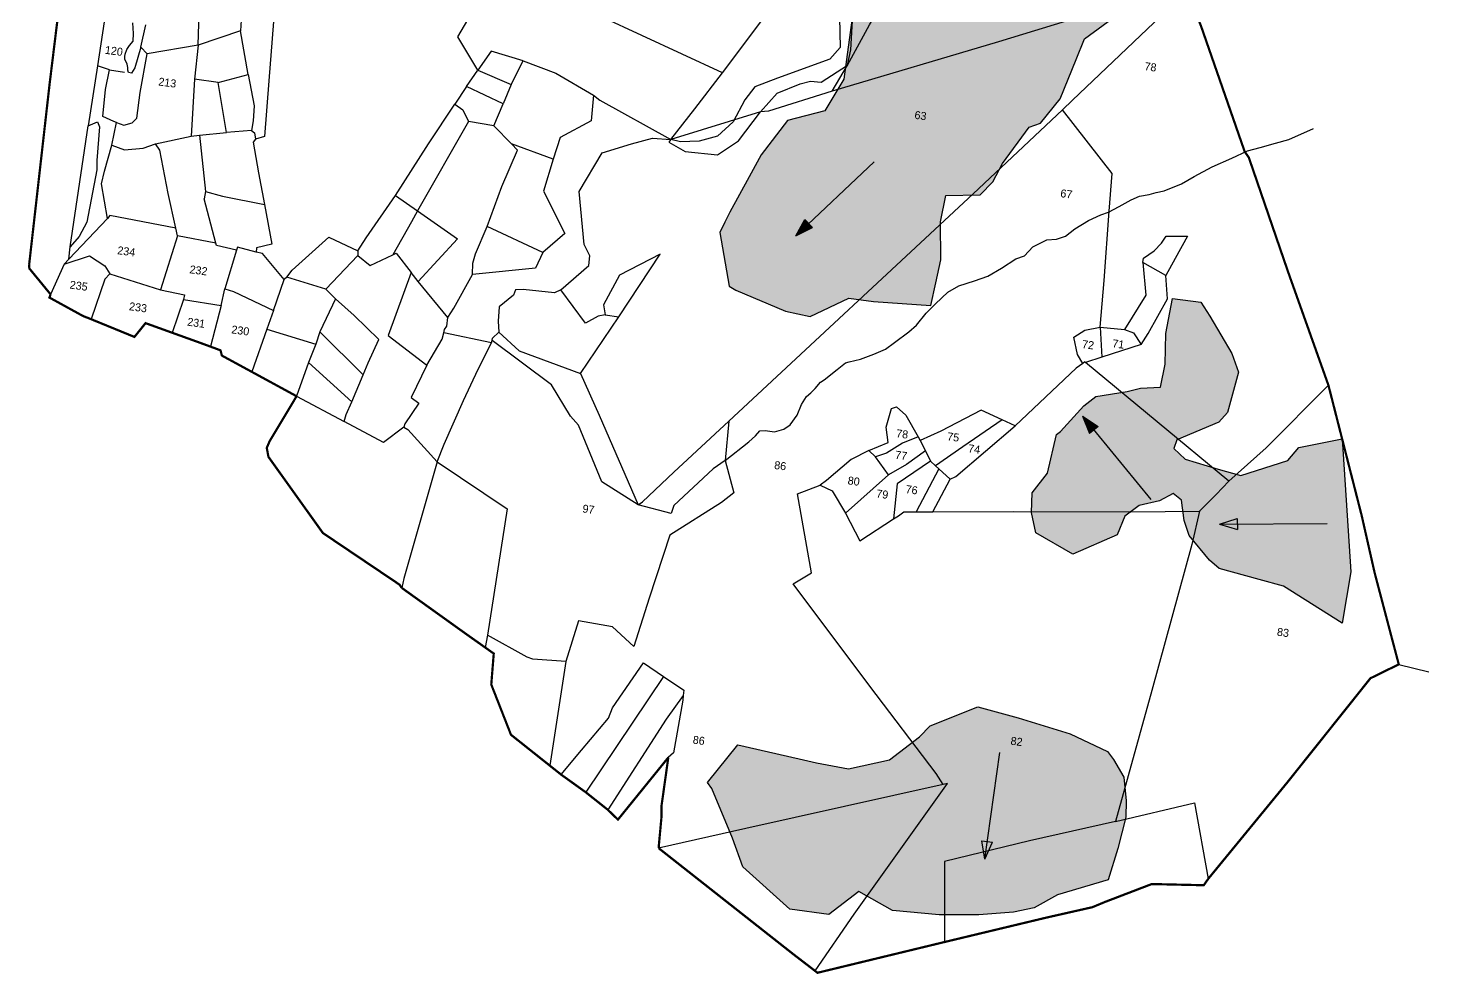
# Model space of a CAD drawing. Header units: metres. Extents: x 291890 to 293554, y 2020530 to 2023694.
# Drawn here: x 291973 to 292603, y 2020595 to 2021020 of the extents above; entities that cross this region are included whole.
import ezdxf
from ezdxf.enums import TextEntityAlignment as Align

# ---------------------------------------------------------------- set-up
doc = ezdxf.new("R2010")
doc.units = ezdxf.units.M
doc.header["$MEASUREMENT"] = 0
for name, color, linetype in [('LINE_WATER', 4, 'Continuous'), ('POLY_HATCH', 12, 'Continuous'), ('POLY_PARCEL', 6, 'Continuous'), ('SYM_ARROW', 1, 'Continuous'), ('TEXT_MAPOUT', 7, 'Continuous'), ('TEXT_PARCEL', 7, 'Continuous'), ('V_BOUND_LINE', 7, 'Continuous')]:
    doc.layers.add(name, color=color, linetype=linetype)
doc.styles.add('TEXT_MAP', font='KRDEV050.TTF')
pattern_1 = [(0, (-935.223, 92.7592), (1.25, 1.25), [1.25, -1.25]), (90, (-933.973, 92.7592), (-1.25, 1.25), [1.25, -1.25])]

# ---------------------------------------------------------------- blocks, each defined once
blk = doc.blocks.new('ARROWASPECT')
h = blk.add_hatch(color=256)
h.paths.add_polyline_path([(2.85, -2.85), (3.72, -1.98), (0, 0)])
h.paths.add_polyline_path([(0, 0), (1.98, -3.72), (2.85, -2.85)])
for points in [[(0, 0), (17.15, -17.15)], [(0, 0), (1.98, -3.72)], [(0, 0), (3.72, -1.98)], [(3.72, -1.98), (1.98, -3.72)]]:
    blk.add_lwpolyline(points)
blk = doc.blocks.new('4564')
at = {"layer": 'POLY_HATCH'}
h = blk.add_hatch(dxfattribs=at)
h.set_pattern_fill('ZIGZAG', color=256, scale=10, style=0)
h.set_pattern_definition(pattern_1)
h.paths.add_polyline_path([(-620.22, 381.19), (-619.41, 387.63), (-619.81, 395.69), (-615.38, 407.37), (-612.16, 409.38), (-603.29, 413.01), (-598.05, 420.26), (-592, 424.29), (-588.78, 431.54), (-587.57, 436.37), (-594.45, 437.36), (-597.67, 428.09), (-601.3, 422.05), (-610.17, 416.01), (-622.26, 410.37), (-625.08, 400.7), (-629.92, 397.48), (-636.77, 399.09), (-636.77, 406.74), (-635.56, 414.8), (-629.11, 423.66), (-625.15, 436.54), (-629.92, 435.75), (-635.16, 430.51), (-645.23, 426.08), (-650.88, 425.68), (-651.28, 423.66), (-652.89, 411.98), (-656.52, 405.13), (-660.15, 397.88), (-674.66, 390.63), (-673.45, 382.98), (-673.45, 373.31), (-673.04, 358), (-681.11, 352.77), (-681.91, 345.11), (-682.31, 340.28), (-682.33, 320.66), (-685.56, 313.01), (-693.62, 309.79), (-698.46, 301.33), (-700.47, 296.09), (-703.7, 287.63), (-705.31, 282.8), (-701.68, 271.12), (-700.02, 270.41), (-688.33, 267.19), (-682.69, 266.79), (-674.63, 272.02), (-668.99, 272.02), (-656.09, 272.83), (-655.69, 278.07), (-655.28, 283.3), (-656.49, 291.76), (-656.09, 297.8), (-648.43, 299.01), (-646.01, 302.23), (-644.4, 306.67), (-639.56, 315.53), (-637.14, 316.74), (-633.52, 322.78), (-631.1, 332.04), (-629.89, 336.88), (-620.62, 345.74), (-616.99, 349.36), (-615.38, 354.2), (-617.39, 355.81), (-624.65, 358.63), (-623.84, 361.85), (-621.43, 371.92)])
h = blk.add_hatch(dxfattribs=at)
h.set_pattern_fill('ZIGZAG', color=256, scale=10, style=0)
h.set_pattern_definition(pattern_1)
h.paths.add_polyline_path([(-571.85, 249.06), (-581.93, 244.23), (-587.17, 245.03), (-594.82, 246.24), (-597.65, 248.26), (-597.24, 250.27), (-588.38, 255.51), (-586.76, 257.92), (-585.55, 267.19), (-587.57, 271.22), (-593.61, 278.87), (-596.03, 281.69), (-602.48, 281.69), (-602.89, 273.63), (-602.08, 266.79), (-602.48, 261.55), (-606.92, 260.74), (-609.74, 259.54), (-616.59, 257.52), (-619.01, 255.1), (-624.29, 247.43), (-625.05, 238.99), (-627.87, 234.16), (-627.47, 229.73), (-625.86, 225.3), (-616.99, 221.67), (-607.72, 227.31), (-606.51, 231.74), (-603.69, 234.56), (-599.26, 236.17), (-596.44, 238.19), (-594.42, 236.98), (-593.21, 232.55), (-591.6, 229.32), (-586.36, 224.49), (-583.94, 222.88), (-574.67, 221.67), (-569.03, 220.86), (-554.92, 214.42), (-554.52, 226.1), (-560.43, 255.48), (-569.83, 252.28)])
h.paths.add_polyline_path([(-624.29, 183.6), (-633.56, 184.81), (-643.64, 179.17), (-645.65, 176.35), (-651.7, 170.31), (-660.57, 167.08), (-667.82, 167.49), (-671.85, 167.89), (-685.96, 169.1), (-691.6, 159.83), (-690.39, 158.62), (-684.35, 148.15), (-681.12, 142.11), (-669.43, 134.05), (-660.57, 134.05), (-654.52, 140.09), (-646.46, 136.87), (-635.98, 137.27), (-627.11, 138.48), (-619.45, 140.09), (-615.02, 141.7), (-610.18, 145.33), (-599.3, 150.16), (-598.09, 157.41), (-597.29, 164.67), (-597.69, 168.29), (-598.9, 173.53), (-601.72, 177.15), (-603.33, 178.76), (-612.2, 181.58)])
at = {"layer": 'LINE_WATER'}
for points in [[(-685.66, 337.62), (-684.09, 327.65), (-686.03, 324.67), (-697.14, 318.86), (-701.92, 316.25), (-703.78, 313.12), (-705.65, 307.83), (-708.74, 304.21), (-712.69, 302.49), (-716.8, 301.82), (-719.03, 302.01), (-719.41, 301.38), (-715.53, 299.81), (-708.22, 300.03), (-703.89, 303.76), (-699.87, 310.92), (-696.73, 315.54), (-691.89, 318.29), (-689.65, 319.19), (-687.26, 319.34), (-681.93, 323.86), (-681.63, 327.44), (-682.3, 336.54)], [(-697.3, 232.11), (-692.6, 237.01), (-691.31, 238.51), (-690.45, 239.79), (-689.27, 240.01), (-687.13, 240.01), (-685.19, 240.87), (-683.91, 242.05), (-682.62, 244.41), (-681.97, 246.87), (-681.12, 248.8), (-680.26, 249.77), (-679.4, 250.84), (-678.43, 252.45), (-677.68, 253.09), (-675.1, 255.78), (-673.39, 257.49), (-672.64, 257.81), (-670.17, 258.78), (-667.38, 260.28), (-664.91, 261.78), (-663.08, 263.5), (-660.19, 266.29), (-658.68, 268), (-656.91, 270.99), (-655.09, 273.35), (-652.73, 276.35), (-650.47, 278.07), (-647.14, 279.67), (-644.25, 281.07), (-641.46, 283.32), (-638.56, 285.79), (-636.73, 286.75), (-635.12, 289.01), (-632.23, 290.94), (-630.08, 291.37), (-628.15, 292.33), (-626.32, 294.26), (-623.53, 296.51), (-620.96, 298.12), (-619.35, 298.98), (-617.09, 300.59), (-614.63, 302.41), (-612.91, 303.49), (-610.76, 304.13), (-609.26, 304.77), (-607.54, 305.42), (-603.89, 307.46), (-601.32, 309.49), (-597.56, 312.17), (-593.48, 314.75), (-590.16, 316.79), (-587.47, 317.97), (-584.15, 319.36), (-581.3, 320.59), (-576.15, 323.81)]]:
    blk.add_lwpolyline(points, dxfattribs=at)
at = {"layer": 'POLY_HATCH'}
for points in [[(-700.02, 270.41), (-688.33, 267.19), (-682.69, 266.79), (-674.63, 272.02), (-668.99, 272.02), (-656.09, 272.83), (-655.69, 278.07), (-655.28, 283.3), (-656.49, 291.76), (-656.09, 297.8), (-648.43, 299.01), (-646.01, 302.23), (-644.4, 306.67), (-639.56, 315.53), (-637.14, 316.74), (-633.52, 322.78), (-631.1, 332.04), (-629.89, 336.88), (-620.62, 345.74)], [(-682.31, 340.28), (-682.33, 320.66), (-685.56, 313.01), (-693.62, 309.79), (-698.46, 301.33), (-700.47, 296.09), (-703.7, 287.63), (-704.5, 285.21), (-705.31, 282.8), (-701.68, 271.12), (-700.02, 270.41)], [(-554.92, 214.42), (-569.03, 220.86), (-574.67, 221.67), (-583.94, 222.88), (-586.36, 224.49), (-591.6, 229.32), (-593.21, 232.55), (-594.42, 236.98), (-596.44, 238.19), (-599.26, 236.17), (-603.69, 234.56), (-606.51, 231.74), (-607.72, 227.31), (-616.99, 221.67), (-625.86, 225.3), (-627.47, 229.73), (-627.87, 234.16), (-625.05, 238.99), (-624.25, 247.85), (-623.44, 248.66), (-619.01, 255.1), (-616.59, 257.52), (-609.74, 259.54), (-606.92, 260.74), (-602.48, 261.55), (-602.08, 266.79), (-602.89, 273.63), (-602.48, 281.69), (-596.03, 281.69), (-593.61, 278.87), (-587.57, 271.22), (-585.55, 267.19), (-586.76, 257.92), (-588.38, 255.51), (-597.24, 250.27), (-597.65, 248.26), (-594.82, 246.24), (-587.17, 245.03), (-581.93, 244.23), (-571.85, 249.06), (-569.83, 252.28), (-560.43, 255.48), (-554.52, 226.1), (-554.92, 214.42)], [(-669.43, 134.05), (-681.12, 142.11), (-684.35, 148.15), (-690.39, 158.62), (-691.6, 159.83), (-685.96, 169.1), (-671.85, 167.89), (-667.82, 167.49), (-660.57, 167.08), (-651.7, 170.31), (-645.65, 176.35), (-643.64, 179.17), (-633.56, 184.81), (-624.29, 183.6), (-612.2, 181.58), (-603.33, 178.76), (-601.72, 177.15), (-598.9, 173.53), (-597.69, 168.29), (-597.29, 164.67), (-598.09, 157.41), (-599.3, 150.16), (-610.18, 145.33), (-615.02, 141.7), (-619.45, 140.09), (-627.11, 138.48), (-635.98, 137.27), (-646.46, 136.87), (-654.52, 140.09), (-660.57, 134.05), (-669.43, 134.05)]]:
    blk.add_lwpolyline(points, dxfattribs=at)
at = {"layer": 'POLY_PARCEL'}
for points in [[(-681.93, 323.86), (-678.22, 333.56), (-662.79, 369.3)], [(-632.67, 320.4), (-630.68, 322.87), (-609.62, 349.23), (-608.68, 350.95)], [(-631.94, 341.44), (-648.93, 333.63), (-684.57, 317.62)], [(-811.82, 339.14), (-812.36, 337.16), (-811.88, 328.83), (-810.45, 303.05), (-809.69, 290.5), (-811.63, 289.59)], [(-764.15, 311.7), (-769.58, 318.51), (-764.64, 330.46), (-764.93, 332.47)], [(-709.51, 318.43), (-757.32, 333.23), (-764.93, 332.47)], [(-709.51, 318.43), (-701.59, 332.57)], [(-825.65, 322.56), (-821.49, 322.24), (-820.52, 321.18), (-818.97, 318.41), (-818.4, 315.72), (-818.23, 313.35)], [(-684.57, 317.62), (-681.93, 323.86)], [(-827.2, 308.82), (-828.02, 316.08), (-829.48, 321.34)], [(-719.03, 302.01), (-714.65, 309.61), (-709.51, 318.43)], [(-632.67, 320.4), (-650.04, 298.98), (-697.64, 240.99)], [(-617.72, 273.13), (-618.26, 283.65), (-619.16, 299.22), (-619.62, 307.71), (-632.67, 320.4)], [(-754.32, 315.11), (-761.76, 316.34), (-764.15, 311.7)], [(-756.3, 309.51), (-754.32, 315.11)], [(-754.32, 315.11), (-746.66, 313.34), (-737.65, 309.58)], [(-684.57, 317.62), (-698.1, 311.31), (-699.87, 310.92)], [(-848.83, 313.72), (-849.08, 301.23)], [(-818.23, 313.35), (-827.2, 308.82)], [(-815.22, 303.85), (-818.23, 313.35)], [(-840, 306.71), (-840.68, 301.88), (-841.25, 300.58), (-841.98, 300.69), (-842.14, 301.17), (-842.22, 301.75), (-842.47, 302.48), (-843.2, 303.54), (-843.28, 304.11), (-843.28, 304.68), (-843.04, 305.74), (-842.55, 306.72), (-841.81, 307.78), (-841.98, 309.49), (-842.47, 311.85)], [(-840, 306.71), (-839.51, 311.84)], [(-827.2, 308.82), (-838.37, 305.4)], [(-827.2, 308.82), (-827.04, 301.16)], [(-766.2, 307.67), (-764.15, 311.7)], [(-764.15, 311.7), (-756.3, 309.51)], [(-756.3, 309.51), (-757.53, 304.94)], [(-737.65, 309.58), (-737.37, 303.78), (-743.8, 299.14), (-744.68, 294.08)], [(-737.65, 309.58), (-736.06, 308.69), (-719.03, 302.01)], [(-699.87, 310.92), (-719.03, 302.01)], [(-838.37, 305.4), (-840, 306.71)], [(-766.2, 307.67), (-768.25, 303.44)], [(-757.53, 304.94), (-766.2, 307.67)], [(-843.12, 289.13), (-841.42, 288.76), (-839.62, 289.58), (-838.72, 290.72), (-838.72, 296.58), (-838.37, 305.4)], [(-821.66, 301.16), (-815.22, 303.85)], [(-815.22, 303.85), (-812.93, 297.01), (-812.69, 293.67), (-812.77, 291.47)], [(-778.77, 281.28), (-772.97, 293.77), (-768.25, 303.44)], [(-768.25, 303.44), (-766.34, 302.41), (-764.7, 299.98)], [(-758.89, 299.78), (-757.53, 304.94)], [(-849.08, 301.23), (-849.32, 287.58)], [(-846.23, 300.66), (-849.08, 301.23)], [(-843.77, 289.32), (-846.38, 290.11), (-846.55, 296.18), (-846.23, 300.66)], [(-846.23, 300.66), (-842.88, 300.58), (-842.88, 300.58)], [(-821.66, 301.16), (-827.04, 301.16)], [(-827.04, 301.16), (-826.06, 288.37)], [(-818.31, 290.24), (-821.66, 301.16)], [(-764.7, 299.98), (-773.38, 278.48)], [(-758.89, 299.78), (-764.7, 299.98)], [(-754.41, 296.27), (-758.89, 299.78)], [(-739.04, 265.21), (-733.58, 271.51), (-733.58, 273.64), (-735.2, 276.03), (-737.93, 287.7), (-733.92, 296.99), (-727.7, 299.88), (-723.18, 301.76), (-719.03, 302.01)], [(-757.41, 277.15), (-755.27, 286.47), (-752.88, 295.07), (-754.41, 296.27)], [(-744.68, 294.08), (-754.41, 296.27)], [(-744.68, 294.08), (-745.9, 286.66), (-739.89, 277.92), (-744.19, 273)], [(-610.15, 288.78), (-610.15, 289.77), (-607.99, 291.75), (-606.55, 293.64), (-605.74, 295.35), (-600.97, 295.98), (-603.04, 290.67), (-604.66, 286.62)], [(-824.25, 288.81), (-818.31, 290.24)], [(-812.77, 291.47), (-818.31, 290.24)], [(-812.77, 291.47), (-812.04, 290.98), (-811.63, 289.59)], [(-846.79, 287.66), (-846.38, 280.08), (-846.06, 278.05), (-846.71, 266.07), (-848.02, 262.65), (-849.73, 260.04)], [(-849.73, 260.04), (-849.32, 287.58)], [(-849.32, 287.58), (-847.36, 288.72), (-846.79, 287.66)], [(-843.12, 289.13), (-843.77, 289.32)], [(-843.45, 284), (-843.12, 289.13)], [(-833.8, 285.55), (-826.06, 288.37)], [(-826.06, 288.37), (-824.25, 288.81)], [(-824.25, 288.81), (-821.24, 276.43)], [(-811.63, 289.59), (-812.04, 288.86), (-809.92, 282.18), (-807.68, 275.35)], [(-610.15, 288.78), (-608.53, 281.58), (-612.22, 273.31)], [(-604.66, 286.62), (-610.15, 288.78)], [(-842.28, 267.52), (-844.59, 275.03), (-844.35, 277.97), (-843.45, 284)], [(-843.45, 284), (-840.51, 283.34), (-836.44, 284.24), (-833.8, 285.55)], [(-829.48, 274.88), (-832.66, 284.33), (-833.8, 285.55)], [(-608.08, 270.43), (-606.82, 273.13), (-603.58, 281.4), (-604.66, 286.62)], [(-785.49, 267.79), (-783.97, 270.97), (-778.77, 281.28)], [(-778.77, 281.28), (-773.38, 278.48)], [(-773.38, 278.48), (-774.4, 275.88), (-777.54, 267.98)], [(-773.38, 278.48), (-763.61, 273.49), (-771.14, 262.81)], [(-826.73, 267.37), (-829.48, 274.88)], [(-821.24, 276.43), (-821.32, 274.8)], [(-817.35, 265.22), (-821.32, 274.8)], [(-821.24, 276.43), (-817.25, 275.94), (-807.68, 275.35)], [(-807.68, 275.35), (-804.85, 266.73), (-808.12, 265.43), (-808.12, 264.45)], [(-759.19, 265.95), (-759.46, 268.54), (-759.19, 270.66), (-757.41, 277.15)], [(-744.19, 273), (-757.41, 277.15)], [(-725.3, 260.95), (-718, 276.13), (-726.42, 270.23), (-729.06, 263.16), (-728.38, 260.95)], [(-744.19, 273), (-745.36, 269.32), (-759.19, 265.95)], [(-620.52, 264.49), (-621.95, 266.29), (-623.3, 270.07), (-621.05, 271.96), (-617.72, 273.13)], [(-617.72, 273.13), (-612.22, 273.31)], [(-617.72, 273.13), (-616.44, 266.44)], [(-612.22, 273.31), (-610.15, 272.86), (-608.08, 270.43)], [(-826.73, 267.37), (-841.79, 268.2), (-842.28, 267.52)], [(-800.51, 259.84), (-799.56, 261.51), (-792.32, 269.98), (-785.49, 267.79)], [(-785.35, 266.77), (-782.28, 264.92), (-777.54, 267.98)], [(-777.54, 267.98), (-776.88, 268.41), (-772.92, 264.58)], [(-608.08, 270.43), (-616.44, 266.44)], [(-842.28, 267.52), (-849.66, 257.24)], [(-826.14, 265.75), (-828.26, 253.2)], [(-826.14, 265.75), (-826.73, 267.37)], [(-817.35, 265.22), (-826.14, 265.75)], [(-812.55, 264.33), (-817.17, 264.77), (-817.35, 265.22)], [(-808.12, 264.45), (-812.44, 265.02), (-812.55, 264.33)], [(-785.35, 266.77), (-791.46, 258.29)], [(-785.49, 267.79), (-785.35, 266.77)], [(-763.42, 255.64), (-762.33, 257.89), (-759.19, 265.95)], [(-739.04, 265.21), (-740.4, 264.36), (-747.48, 264.18), (-749.18, 263.84), (-749.44, 262.57), (-752.25, 259.58), (-752.08, 256.35), (-751.59, 253.9)], [(-728.38, 260.95), (-729.92, 260.44), (-732.56, 258.56), (-739.04, 265.21)], [(-619.94, 264.77), (-620.11, 264.88), (-620.52, 264.49)], [(-616.44, 266.44), (-619.94, 264.77)], [(-584.38, 242.66), (-619.94, 264.77)], [(-584.38, 242.66), (-577.09, 251.2), (-565.09, 267.01)], [(-812.55, 264.33), (-813.99, 255.32)], [(-801.02, 259.23), (-806.65, 264.37), (-808.12, 264.45)], [(-772.92, 264.58), (-776.2, 249.83), (-766.63, 244.37)], [(-771.14, 262.81), (-772.92, 264.58)], [(-763.42, 255.64), (-771.14, 262.81)], [(-620.52, 264.49), (-621.82, 263.26), (-633.67, 248.58)], [(-850.52, 256.05), (-845.13, 258.66), (-841.38, 256.87), (-840.08, 255.24)], [(-849.66, 257.24), (-849.73, 260.04)], [(-802.49, 251.98), (-801.02, 259.23)], [(-800.51, 259.84), (-801.02, 259.23)], [(-791.46, 258.29), (-800.51, 259.84)], [(-732.14, 247.13), (-725.3, 260.95)], [(-728.38, 260.95), (-725.3, 260.95)], [(-850.52, 256.05), (-852.65, 248.88)], [(-849.66, 257.24), (-850.52, 256.05)], [(-840.08, 255.24), (-841, 253.89), (-842.86, 244.56)], [(-840.08, 255.24), (-828.26, 253.2)], [(-814.31, 251.49), (-813.99, 255.32)], [(-813.99, 255.32), (-811.95, 254.99), (-802.49, 251.98)], [(-789.02, 256.42), (-791.54, 248.59)], [(-789.02, 256.42), (-791.46, 258.29)], [(-780.54, 240.36), (-779.8, 243.13), (-778.09, 248.68), (-784.37, 253.32), (-789.02, 256.42)], [(-763.86, 252.08), (-763.76, 252.91), (-763.35, 253.66), (-763.42, 255.64)], [(-828.26, 253.2), (-822.79, 252.79), (-822.87, 251.73)], [(-766.63, 244.37), (-764.04, 250.65), (-763.86, 252.08)], [(-752.89, 251.3), (-763.86, 252.08)], [(-752.85, 251.84), (-752.82, 252.39), (-751.59, 253.9)], [(-751.59, 253.9), (-746.47, 250.34), (-732.14, 247.13)], [(-822.87, 251.73), (-824.36, 243.97)], [(-822.87, 251.73), (-814.31, 251.49)], [(-814.31, 251.49), (-815.46, 242.04)], [(-802.49, 251.98), (-803.39, 247.59)], [(-761.43, 223.17), (-760.4, 227.34), (-757.4, 237.65), (-755.07, 245.02), (-752.89, 251.3)], [(-752.89, 251.3), (-752.85, 251.84)], [(-715.34, 219.62), (-724.15, 223.65), (-731.05, 235.6), (-733.1, 237.37), (-738.29, 243.79), (-752.85, 251.84)], [(-665.57, 238.68), (-661.52, 241.02), (-662.42, 244.35), (-661.79, 248.67), (-660.71, 249.21), (-658.37, 247.68), (-654.98, 243.21)], [(-636.78, 249.51), (-641.77, 251.01), (-650.14, 245.16), (-654.41, 242.46)], [(-636.78, 249.51), (-644.74, 242.28), (-650.29, 237.28)], [(-633.67, 248.58), (-636.78, 249.51)], [(-803.39, 247.59), (-805.43, 237.64)], [(-803.39, 247.59), (-792.03, 245.74)], [(-791.54, 248.59), (-792.03, 245.74)], [(-780.54, 240.36), (-791.54, 248.59)], [(-732.14, 247.13), (-726.74, 238.46), (-715.34, 219.62)], [(-646.58, 234.72), (-645.37, 235.45), (-633.67, 248.58)], [(-792.03, 245.74), (-793.09, 241.42)], [(-766.63, 244.37), (-769.21, 236.69), (-767.3, 235.73), (-769.83, 230.68), (-769.9, 229.93)], [(-654.98, 243.21), (-658.28, 241.29), (-661.52, 238.59), (-663.86, 237.42)], [(-654.98, 243.21), (-654.41, 242.46)], [(-590.05, 235.1), (-586.81, 239.33), (-584.38, 242.66)], [(-793.09, 241.42), (-794.76, 233.57)], [(-782.25, 234.01), (-793.09, 241.42)], [(-782.25, 234.01), (-780.54, 240.36)], [(-715.34, 219.62), (-714.45, 220.44), (-708.37, 227.95), (-697.64, 240.99)], [(-697.64, 240.99), (-697.3, 232.11)], [(-652.96, 240.28), (-656.75, 236.7), (-660.44, 233.82)], [(-654.41, 242.46), (-652.96, 240.28)], [(-652.96, 240.28), (-651.53, 238.14)], [(-665.57, 238.68), (-669.26, 236.16), (-674.13, 230.67), (-675.39, 229.5)], [(-663.86, 237.42), (-665.57, 238.68)], [(-660.44, 233.82), (-663.86, 237.42)], [(-651.53, 238.14), (-658.28, 232.11), (-658.02, 224.14)], [(-649.42, 236.68), (-653.17, 226.43)], [(-650.29, 237.28), (-651.53, 238.14)], [(-649.42, 236.68), (-650.29, 237.28)], [(-646.58, 234.72), (-649.42, 236.68)], [(-794.76, 233.57), (-783.39, 229.36)], [(-783.39, 229.36), (-783.15, 230.99), (-782.25, 234.01)], [(-668.9, 224.02), (-660.44, 233.82)], [(-649.46, 226.89), (-631.5, 229.42), (-605.31, 232.84), (-590.05, 235.1)], [(-649.46, 226.89), (-646.58, 234.72)], [(-590.05, 235.1), (-590.78, 227.41), (-595.28, 193.68), (-599.42, 163.37)], [(-697.3, 232.11), (-694.36, 225.18), (-696.89, 222.65), (-707.41, 213.78), (-710.07, 199.17), (-712.05, 187.92), (-717.38, 191.67), (-725.17, 191.95), (-726.74, 182.52)], [(-697.3, 232.11), (-699.69, 229.93), (-707.41, 220.51), (-707.75, 218.66), (-715.34, 219.62)], [(-769.9, 229.93), (-774, 225.83), (-783.39, 229.36)], [(-769.9, 229.93), (-768.94, 229.52), (-761.43, 223.17)], [(-638.94, 166.5), (-640.89, 168.71), (-658.27, 186.17), (-678.43, 206.68), (-674.67, 209.71), (-680.16, 226.89), (-675.39, 229.5)], [(-675.39, 229.5), (-672.51, 228.6), (-668.9, 224.02)], [(-653.17, 226.43), (-649.46, 226.89)], [(-668.9, 224.02), (-664.85, 218.26), (-658.02, 224.14)], [(-658.02, 224.14), (-657.02, 225), (-655.94, 226.08), (-653.17, 226.43)], [(-761.43, 223.17), (-765.4, 196.17), (-765.57, 194.02)], [(-761.43, 223.17), (-744.43, 214.83), (-745.05, 186.01)], [(-745.05, 186.01), (-745.18, 183.24)], [(-726.74, 182.52), (-734.19, 182.05), (-735.55, 182.32), (-745.05, 186.01)], [(-724.43, 157.19), (-720.59, 163.24), (-715.54, 171.16), (-714.99, 173.62), (-709.39, 184.55), (-704.57, 182.16)], [(-726.74, 182.52), (-727.25, 158.87)], [(-704.57, 182.16), (-718.42, 154)], [(-704.57, 182.16), (-699.62, 179.7), (-699.58, 178.48)], [(-699.58, 178.48), (-702.69, 172.67), (-712.96, 150.75)], [(-699.58, 178.48), (-699.55, 177.45), (-700.03, 165.43), (-701.05, 164.22)], [(-599.42, 163.37), (-582.41, 169.94), (-577.05, 153.41)], [(-638.94, 166.5), (-681.67, 150.74), (-700.49, 143.73)], [(-661.91, 121.06), (-654.93, 134.91), (-638.01, 166.85), (-638.94, 166.5)], [(-599.42, 163.37), (-618.05, 156.53), (-636.33, 149.33), (-633.92, 131.4)]]:
    blk.add_lwpolyline(points, dxfattribs=at)
at = {"layer": 'TEXT_MAPOUT'}
blk.add_lwpolyline([(-541.03, 206.92), (-534.07, 206.16)], dxfattribs=at)
at = {"layer": 'V_BOUND_LINE', "const_width": 0.5}
for points in [[(-858.32, 254.82), (-859.19, 295.8), (-859.97, 360.98), (-859.87, 374.55), (-859.75, 427.64), (-856.61, 441.78), (-845.3, 487.64)], [(-608.68, 350.95), (-604.24, 343.16), (-590.81, 316.63), (-589.66, 315.34), (-577.43, 290.95), (-565.09, 267.01)], [(-565.09, 267.01), (-553.76, 238.95), (-549.15, 226.58), (-541.03, 206.92), (-546.93, 202.97), (-562.47, 177.03), (-577.05, 153.41)], [(-852.65, 248.88), (-858.17, 254.02), (-858.32, 254.82)], [(-842.86, 244.56), (-844.8, 245.04), (-852.81, 248.13), (-852.65, 248.88)], [(-824.36, 243.97), (-830.62, 245.32), (-832.68, 241.91), (-842.86, 244.56)], [(-815.46, 242.04), (-817.98, 242.6), (-824.36, 243.97)], [(-805.43, 237.64), (-812.62, 240.38), (-813.11, 241.52), (-815.46, 242.04)], [(-794.76, 233.57), (-805.43, 237.64)], [(-765.57, 194.02), (-766.16, 194.67), (-784.78, 203.87), (-799.2, 219.2), (-799.85, 221.15), (-799.42, 222.72), (-794.76, 233.57)], [(-745.18, 183.24), (-749.79, 185.65), (-765.57, 194.02)], [(-727.25, 158.87), (-736.8, 164.56), (-742.7, 175.16), (-743.08, 182.14), (-745.18, 183.24)], [(-701.05, 164.22), (-710.41, 148.86), (-712.96, 150.75)], [(-700.49, 143.73), (-700.78, 150.7), (-701.11, 153.35), (-701.05, 164.22)], [(-724.43, 157.19), (-727.25, 158.87)], [(-718.42, 154), (-724.43, 157.19)], [(-712.96, 150.75), (-718.42, 154)], [(-577.05, 153.41), (-577.86, 151.84), (-589.49, 150.54), (-599.42, 145.12), (-602.02, 143.6), (-612.03, 139.87), (-633.92, 131.4)], [(-661.91, 121.06), (-667.18, 124.08), (-700.49, 143.73)], [(-633.92, 131.4), (-661.33, 120.72), (-661.91, 121.06)]]:
    blk.add_lwpolyline(points, dxfattribs=at)
at = {"layer": 'SYM_ARROW'}
for p, rotation in [((-688.33, 284.34), 95.97508738766862), ((-618.97, 252.76), 1.880015060144842), ((-585.22, 232.76), 53.06058298781033), ((-627.46, 151.05), 134.7156776788661)]:
    blk.add_blockref('ARROWASPECT', p, dxfattribs=dict(at, rotation=rotation))
at = {"layer": 'TEXT_PARCEL', "style": 'TEXT_MAP'}
for s, p in [('78', (-614.3, 332.62)), ('63', (-664.11, 314.87)), ('120', (-845.84, 305.04)), ('67', (-629.24, 301.79)), ('213', (-832.98, 299.58)), ('72', (-619.88, 268.83)), ('71', (-613.15, 269.89)), ('234', (-837.06, 260.75)), ('232', (-820.39, 258.67)), ('235', (-846.63, 251.65)), ('233', (-832.76, 248.62)), ('231', (-819.33, 246.92)), ('230', (-809.26, 246.53)), ('78', (-658.62, 243.35)), ('75', (-647.16, 244.19)), ('74', (-642.13, 242.16)), ('77', (-658.21, 238.54)), ('86', (-684.86, 232.62)), ('80', (-668.01, 231.39)), ('79', (-661.25, 229.34)), ('76', (-654.84, 231.19)), ('97', (-726.29, 217.16)), ('83', (-567.78, 210.56)), ('82', (-623.9, 178.27)), ('86', (-694.76, 168.96))]:
    blk.add_text(s, height=1.8, dxfattribs=at).set_placement(p, align=Align.MIDDLE)
blk = doc.blocks.new('GSG')
at = {"xscale": 1.999979024487004, "yscale": 1.999979024487004, "zscale": 1.999979024487004, "rotation": 352.3236089900541}
blk.add_blockref('4564', (293606.76, 2020179.61), dxfattribs=at)

msp = doc.modelspace()

# ---------------------------------------------------------------- block references
msp.add_blockref('GSG', (0, 0))

doc.saveas('drawing.dxf')
